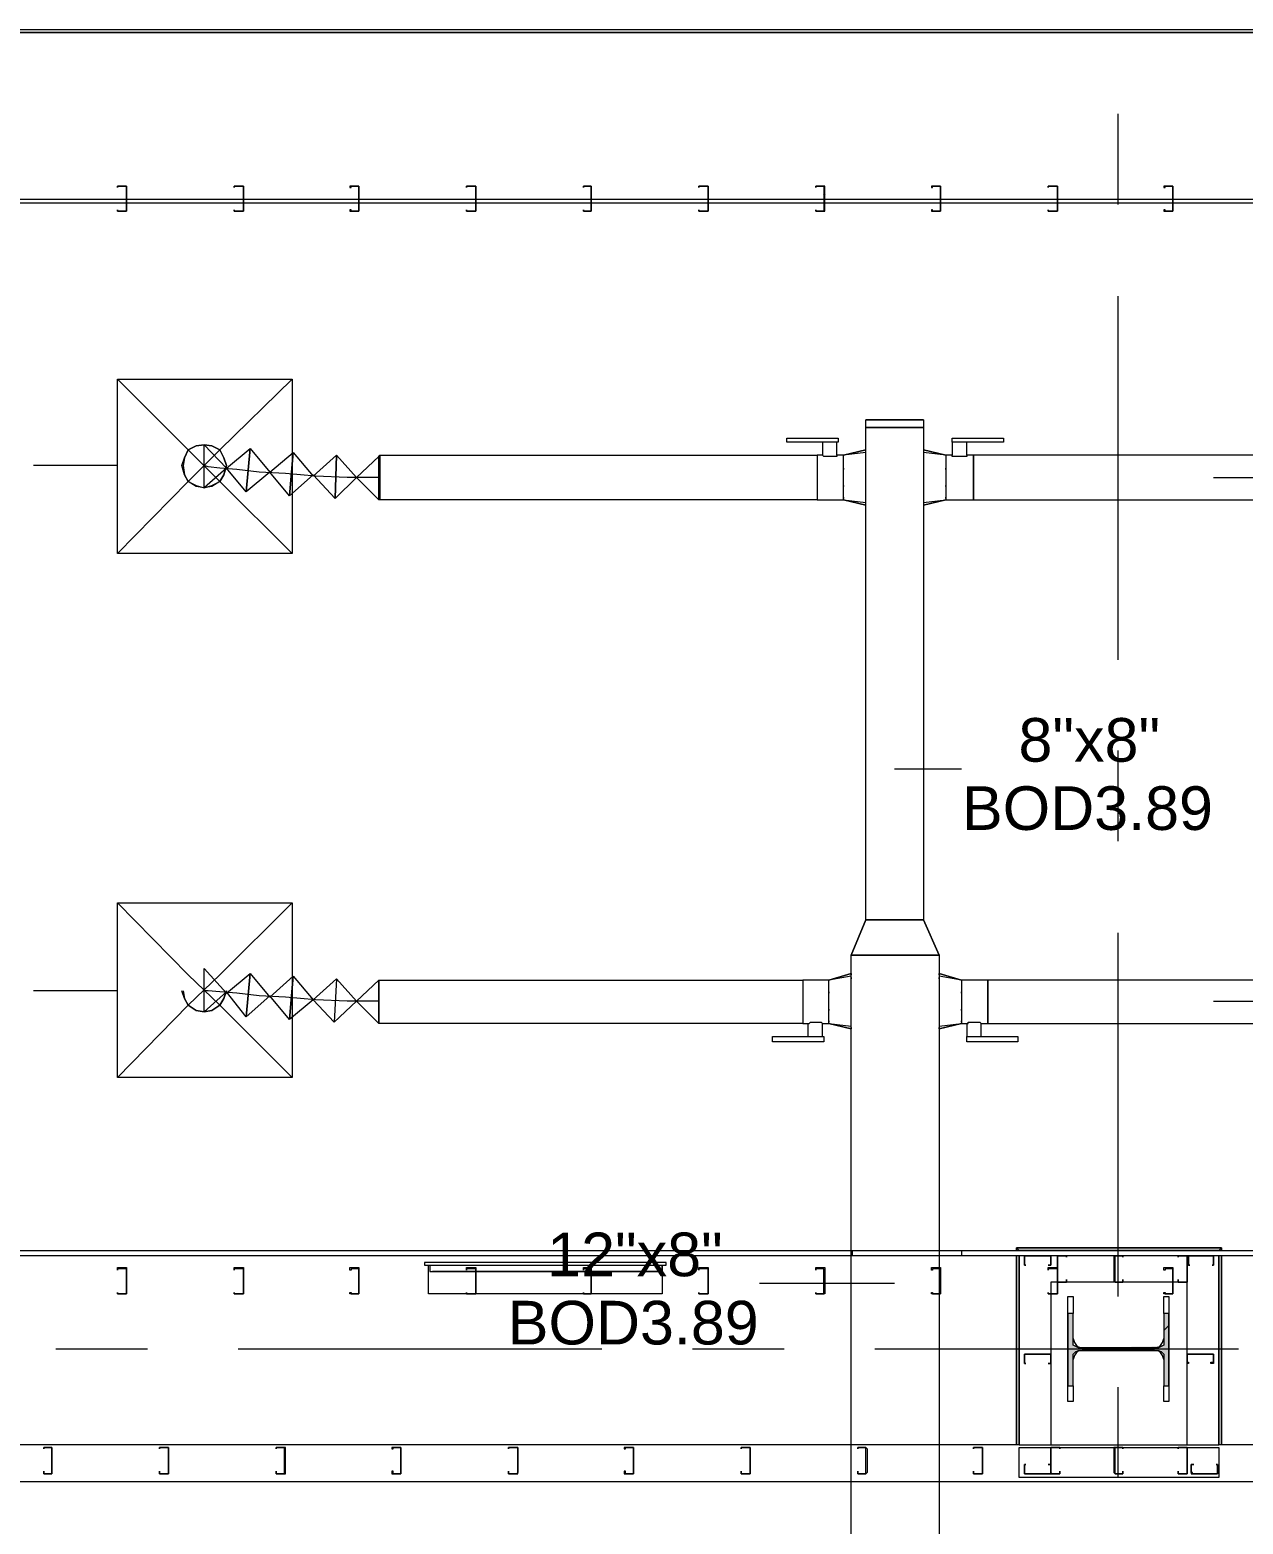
# Model space of a CAD drawing. Header units: metres. Extents: x 29 to 268, y -7 to 151.
# Drawn here: x 79.71 to 83.94, y 24.2 to 29.42 of the extents above; entities that cross this region are included whole.
import ezdxf

# ---------------------------------------------------------------- set-up
doc = ezdxf.new("R2010")
doc.units = ezdxf.units.M
doc.layers.add('HVAC - Ductos', color=5, linetype='Continuous', lineweight=50)
doc.layers.add('PDF2_Geometry', color=7, linetype='Continuous', true_color=0xaaaaaa)
doc.layers.add('PDF2_Solid Fills', color=7, linetype='Continuous', true_color=0xffffff)
doc.layers.add('PDF2_Text', color=7, linetype='Continuous')
doc.styles.add('PDF Helvetica', font='')
doc.styles.get('PDF Helvetica').set_extended_font_data('Helvetica')

msp = doc.modelspace()

# ---------------------------------------------------------------- hatches: boundary and pattern name
at = {"layer": 'PDF2_Solid Fills', "lineweight": 0, "transparency": 33554559}
h = msp.add_hatch(color=256, dxfattribs=at)
h.paths.add_polyline_path([(82.479, 25.0895), (82.479, 25.0941), (82.4515, 25.0941)])
h.paths.add_polyline_path([(82.4835, 25.0895), (82.479, 25.0895), (82.479, 25.0024)])
h = msp.add_hatch(color=256, dxfattribs=at)
h.paths.add_polyline_path([(82.479, 25.0895), (82.479, 25.0941), (82.4515, 25.0941)])
h.paths.add_polyline_path([(82.4835, 25.0895), (82.479, 25.0895), (82.479, 25.0024)])
msp.add_hatch(color=256, dxfattribs=at).paths.add_polyline_path([(83.6661, 24.9336), (83.6661, 24.8236), (83.6569, 24.8236), (83.6477, 24.8191), (83.3681, 24.8145), (83.3681, 24.8191), (83.359, 24.8236), (83.3498, 24.8236), (83.3498, 24.9336), (83.3315, 24.9336), (83.3315, 24.6816), (83.3498, 24.6816), (83.3498, 24.7962), (83.359, 24.8053), (83.6569, 24.8053), (83.6661, 24.7962), (83.6661, 24.6816), (83.6844, 24.6816), (83.6844, 24.9336)])

# ---------------------------------------------------------------- linework, layer by layer
at = {"layer": 'HVAC - Ductos', "lineweight": 0}
for points in [[(80.0131, 28.197), (80.6227, 28.197), (80.6227, 27.5874), (80.0131, 27.5874)], [(82.6257, 26.3087), (82.6257, 28.0274), (82.8273, 28.0274), (82.8273, 26.3087)], [(80.3935, 27.8946), (80.3844, 27.8624), (80.3707, 27.8396), (80.3431, 27.8212), (80.3156, 27.8166), (80.2881, 27.8212), (80.2607, 27.8396), (80.2469, 27.8624), (80.2377, 27.8946), (80.2469, 27.922), (80.2607, 27.9495), (80.2881, 27.9633), (80.3156, 27.9678), (80.3431, 27.9633), (80.3707, 27.9495), (80.3844, 27.922), (80.3935, 27.8946), (80.3844, 27.922), (80.3707, 27.9495), (80.3431, 27.9633), (80.3156, 27.9678), (80.2881, 27.9633), (80.2607, 27.9495), (80.2469, 27.922), (80.2423, 27.8946), (80.2469, 27.8624), (80.2607, 27.8396), (80.2881, 27.8258), (80.3156, 27.8166), (80.3431, 27.8258), (80.3707, 27.8396), (80.3844, 27.8624)], [(80.4761, 27.9541), (80.4623, 27.8028), (80.3935, 27.8854), (80.3156, 27.8166), (80.3156, 27.9678), (80.3935, 27.8854)], [(82.3507, 27.977), (82.3507, 27.9908), (82.5294, 27.9908), (82.5294, 27.977)], [(83.1069, 27.9908), (83.1069, 27.977), (82.9281, 27.977), (82.9281, 27.9908)], [(80.6273, 27.9404), (80.6135, 27.7891), (80.5448, 27.8716), (80.4623, 27.8028), (80.4761, 27.9541), (80.5448, 27.8716)], [(80.9253, 27.9266), (80.9253, 27.7754), (80.8473, 27.8533), (80.7739, 27.7799), (80.7785, 27.9312), (80.8473, 27.8533)], [(80.9298, 27.9312), (82.4561, 27.9312), (82.4561, 27.9266), (82.4561, 27.9174), (82.4561, 27.9083), (82.4561, 27.89), (82.4561, 27.8716), (82.4561, 27.8533), (82.4561, 27.835), (82.4561, 27.8166), (82.4561, 27.7983), (82.4561, 27.7845), (82.4561, 27.7799), (82.4561, 27.7754), (80.9298, 27.7754), (80.9253, 27.7754), (80.9253, 27.9266), (80.9253, 27.922), (80.9253, 27.9083), (80.9253, 27.8808), (80.9253, 27.8533), (80.9253, 27.8258), (80.9253, 27.7983), (80.9253, 27.7845), (80.9253, 27.7754), (80.9253, 27.7845), (80.9253, 27.7983), (80.9253, 27.8258), (80.9253, 27.8533), (80.9253, 27.8808), (80.9253, 27.9083), (80.9253, 27.922), (80.9253, 27.9266)], [(80.9298, 27.7754), (80.9298, 27.7799), (80.9298, 27.7845), (80.9298, 27.7983), (80.9298, 27.8166), (80.9298, 27.835), (80.9298, 27.8533), (80.9298, 27.8716), (80.9298, 27.89), (80.9298, 27.9083), (80.9298, 27.9174), (80.9298, 27.9266), (80.9298, 27.9312), (80.9298, 27.9266), (80.9298, 27.9174), (80.9298, 27.9083), (80.9298, 27.89), (80.9298, 27.8716), (80.9298, 27.8533), (80.9298, 27.835), (80.9298, 27.8166), (80.9298, 27.7983), (80.9298, 27.7845), (80.9298, 27.7799)], [(80.9298, 27.7754), (80.9298, 27.7845), (80.9298, 27.7983), (80.9298, 27.8258), (80.9298, 27.8533), (80.9298, 27.8808), (80.9298, 27.9083), (80.9298, 27.922), (80.9298, 27.9312), (80.9298, 27.922), (80.9298, 27.9083), (80.9298, 27.8808), (80.9298, 27.8533), (80.9298, 27.8258), (80.9298, 27.7983), (80.9298, 27.7845)], [(82.9053, 27.9312), (82.8273, 27.9495)], [(83.0015, 27.7754), (83.0015, 27.7799), (83.0015, 27.7845), (83.0015, 27.7983), (83.0015, 27.8166), (83.0015, 27.835), (83.0015, 27.8533), (83.0015, 27.8716), (83.0015, 27.89), (83.0015, 27.9083), (83.0015, 27.9174), (83.0015, 27.9266), (83.0015, 27.9312), (83.0015, 27.9266), (83.0015, 27.9174), (83.0015, 27.9083), (83.0015, 27.89), (83.0015, 27.8716), (83.0015, 27.8533), (83.0015, 27.835), (83.0015, 27.8166), (83.0015, 27.7983), (83.0015, 27.7845), (83.0015, 27.7799)], [(82.5477, 27.8854), (82.5477, 27.8808)], [(82.9053, 27.8808), (82.9053, 27.8854)], [(82.5477, 27.8258), (82.5477, 27.8212)], [(82.9053, 27.8212), (82.9053, 27.8258)], [(82.5477, 27.7754), (82.6257, 27.757)], [(80.0131, 26.3682), (80.6227, 26.3682), (80.6227, 25.7586), (80.0131, 25.7586)], [(82.5753, 26.185), (82.8823, 26.185), (82.8273, 26.3087), (82.8823, 26.185)], [(82.8823, 26.185), (82.8823, 23.8658), (82.5753, 23.8658), (82.5753, 26.185)], [(80.7785, 26.1024), (80.7694, 25.9512), (80.6961, 26.0291), (80.6135, 25.9604), (80.6273, 26.1116), (80.6961, 26.0291)], [(80.9253, 26.0978), (80.9253, 26.0887), (80.9253, 26.0795), (80.9253, 26.0612), (80.9253, 26.0428), (80.9253, 26.0245), (80.9253, 26.0062), (80.9253, 25.9878), (80.9253, 25.9695), (80.9253, 25.9558), (80.9253, 25.9512), (80.9253, 25.9466), (80.9253, 25.9512), (80.9253, 25.9558), (80.9253, 25.9695), (80.9253, 25.9878), (80.9253, 26.0062), (80.9253, 26.0245), (80.9253, 26.0428), (80.9253, 26.0612), (80.9253, 26.0795), (80.9253, 26.0887)], [(80.9253, 25.9466), (80.9253, 25.9558), (80.9253, 25.9695), (80.9253, 25.997), (80.9253, 26.0245), (80.9253, 26.052), (80.9253, 26.0795), (80.9253, 26.0932), (80.9253, 26.0978), (80.9253, 26.0932), (80.9253, 26.0795), (80.9253, 26.052), (80.9253, 26.0245), (80.9253, 25.997), (80.9253, 25.9695), (80.9253, 25.9558)], [(80.9253, 26.0978), (80.9253, 26.0932), (80.9253, 26.0795), (80.9253, 26.052), (80.9253, 26.0245), (80.9253, 25.997), (80.9253, 25.9695), (80.9253, 25.9558), (80.9253, 25.9466), (80.9253, 25.9558), (80.9253, 25.9695), (80.9253, 25.997), (80.9253, 26.0245), (80.9253, 26.052), (80.9253, 26.0795), (80.9253, 26.0932)], [(82.4973, 26.0566), (82.4973, 26.052)], [(82.9603, 26.052), (82.9603, 26.0566)], [(82.4973, 25.997), (82.4973, 25.9924)], [(82.9603, 25.9924), (82.9603, 25.997)], [(82.3003, 25.8824), (82.3003, 25.9008), (82.479, 25.9008), (82.479, 25.8824)], [(83.1573, 25.9008), (83.1573, 25.8824), (82.9786, 25.8824), (82.9786, 25.9008)], [(81.929, 25.1032), (81.929, 25.1124), (81.0857, 25.1124), (81.0857, 25.1032)], [(81.9107, 25.0804), (81.1131, 25.0804)]]:
    msp.add_lwpolyline(points, close=True, dxfattribs=at)
for points in [[(80.2607, 27.9495), (80.0131, 28.197)], [(80.3707, 27.9495), (80.6227, 28.197)], [(82.8273, 28.0549), (82.8273, 28.0274), (82.6257, 28.0274), (82.6257, 28.0549)], [(82.6257, 28.0549), (82.8273, 28.0549), (82.6257, 28.0549)], [(82.4744, 27.977), (82.4744, 27.9312), (82.4561, 27.9312), (82.4561, 27.9266), (82.4561, 27.9174), (82.4561, 27.9083), (82.4561, 27.89), (82.4561, 27.8716), (82.4561, 27.8533), (82.4561, 27.835), (82.4561, 27.8166), (82.4561, 27.7983), (82.4561, 27.7845), (82.4561, 27.7799), (82.4561, 27.7754), (82.5477, 27.7754), (82.5477, 27.7799), (82.5477, 27.7845), (82.5477, 27.7799)], [(82.5477, 27.7845), (82.5477, 27.7983), (82.5477, 27.8166), (82.5477, 27.835), (82.5477, 27.8533), (82.5477, 27.8716), (82.5477, 27.89), (82.5477, 27.9083), (82.5477, 27.9174), (82.5477, 27.922), (82.5477, 27.9266), (82.5477, 27.9312), (82.5248, 27.9312), (82.5248, 27.977), (82.5202, 27.977), (82.5156, 27.977), (82.5065, 27.977), (82.5019, 27.977), (82.4973, 27.977), (82.4881, 27.977), (82.4835, 27.977), (82.479, 27.977)], [(84.129, 27.9312), (83.0015, 27.9312), (82.9786, 27.9312), (82.9786, 27.977), (82.974, 27.977), (82.9648, 27.977), (82.9603, 27.977), (82.9557, 27.977), (82.9465, 27.977), (82.9419, 27.977), (82.9373, 27.977), (82.9327, 27.977), (82.9281, 27.977), (82.9281, 27.9312), (82.9053, 27.9312), (82.9053, 27.9266), (82.9053, 27.922), (82.9053, 27.9174), (82.9053, 27.9083), (82.9053, 27.89), (82.9053, 27.8716), (82.9053, 27.8533), (82.9053, 27.835), (82.9053, 27.8166), (82.9053, 27.7983), (82.9053, 27.7845), (82.9053, 27.7799), (82.9053, 27.7845)], [(80.2607, 27.8396), (80.3707, 27.9495)], [(80.3707, 27.8396), (80.2607, 27.9495)], [(80.6961, 27.8624), (80.6135, 27.7891), (80.6273, 27.9404), (80.6961, 27.8578), (80.7785, 27.9312), (80.7739, 27.7799), (80.6961, 27.8624), (80.6961, 27.8578)], [(82.5248, 27.9312), (82.5248, 27.9266), (82.5202, 27.9266), (82.5156, 27.9266), (82.5065, 27.9266), (82.4973, 27.9266), (82.4881, 27.9266), (82.4835, 27.9266), (82.479, 27.9266), (82.4744, 27.9312)], [(82.6257, 27.9495), (82.5477, 27.9312), (82.6257, 27.9495)], [(82.6257, 27.9404), (82.5477, 27.9312)], [(82.9053, 27.9312), (82.8273, 27.9404)], [(82.9786, 27.9312), (82.9786, 27.9266), (82.974, 27.9266), (82.9648, 27.9266), (82.9603, 27.9266), (82.9511, 27.9266), (82.9419, 27.9266), (82.9327, 27.9266), (82.9281, 27.9266), (82.9281, 27.9312)], [(80.0131, 27.8946), (79.7198, 27.8946)], [(80.9253, 27.8533), (80.8152, 27.8533), (80.7052, 27.8578), (80.5998, 27.867), (80.5081, 27.8716), (80.4302, 27.8808), (80.3707, 27.8854), (80.3294, 27.89), (80.3156, 27.8946)], [(80.0131, 27.5874), (80.2607, 27.8396)], [(80.6227, 27.5874), (80.3707, 27.8396)], [(83.8403, 27.8533), (84.0786, 27.8533), (84.3169, 27.8533)], [(82.5477, 27.7754), (82.6257, 27.7662)], [(82.8273, 27.757), (82.9053, 27.7754), (82.8273, 27.757)], [(82.8273, 27.7662), (82.9053, 27.7754)], [(82.9053, 27.7799), (82.9053, 27.7754), (83.0015, 27.7754), (84.129, 27.7754)], [(82.7265, 26.8358), (82.9603, 26.8358)], [(80.2607, 26.1162), (80.0131, 26.3682)], [(80.3707, 26.1162), (80.6227, 26.3682)], [(82.6257, 26.3087), (82.5753, 26.185), (82.6257, 26.3087)], [(82.6257, 26.3087), (82.8273, 26.3087)], [(80.2607, 26.0108), (80.3707, 26.1162)], [(80.3707, 26.0108), (80.2607, 26.1162)], [(80.3935, 26.0566), (80.3156, 25.9878), (80.3156, 26.1391), (80.3935, 26.052), (80.4761, 26.1208), (80.4623, 25.9695), (80.3935, 26.0566), (80.3935, 26.052)], [(80.5448, 26.0428), (80.4623, 25.9695), (80.4761, 26.1208), (80.5448, 26.0382), (80.6273, 26.1116), (80.6135, 25.9604), (80.5448, 26.0428), (80.5448, 26.0382)], [(82.4973, 25.9558), (82.4973, 25.9695), (82.4973, 25.9878), (82.4973, 26.0062), (82.4973, 26.0245), (82.4973, 26.0428), (82.4973, 26.0612), (82.4973, 26.0795), (82.4973, 26.0887), (82.4973, 26.0932), (82.4973, 26.0978), (82.4057, 26.0978), (82.4057, 26.0887), (82.4057, 26.0795), (82.4057, 26.0612), (82.4057, 26.0428), (82.4057, 26.0245), (82.4057, 26.0062), (82.4057, 25.9878), (82.4057, 25.9695), (82.4057, 25.9558), (82.4057, 25.9512), (82.4057, 25.9466), (80.9253, 25.9466), (80.9253, 26.0978), (80.9253, 25.9466), (80.8473, 26.0245), (80.7785, 26.1024), (80.7694, 25.9512), (80.8473, 26.0245), (80.9253, 26.0978), (82.4057, 26.0978), (82.4057, 26.0887), (82.4057, 26.0795), (82.4057, 26.0612), (82.4057, 26.0428), (82.4057, 26.0245), (82.4057, 26.0062), (82.4057, 25.9878), (82.4057, 25.9695), (82.4057, 25.9558), (82.4057, 25.9512), (82.4057, 25.9466), (82.424, 25.9466), (82.424, 25.9008), (82.4286, 25.9008), (82.4331, 25.9008), (82.4377, 25.9008), (82.4423, 25.9008), (82.4515, 25.9008), (82.4561, 25.9008), (82.4653, 25.9008), (82.4699, 25.9008), (82.4744, 25.9008), (82.4744, 25.9466), (82.4973, 25.9466), (82.4973, 25.9512), (82.4973, 25.9558), (82.4973, 25.9512)], [(80.9253, 26.0978), (80.9253, 26.0978)], [(82.5753, 26.1208), (82.4973, 26.0978), (82.5753, 26.1208)], [(82.5753, 26.1116), (82.4973, 26.0978)], [(82.5753, 26.0978), (82.5753, 26.107), (82.5753, 26.1116), (82.5753, 26.1162), (82.5753, 26.1208), (82.5753, 26.1162)], [(82.5753, 26.107), (82.5753, 26.1024)], [(82.5753, 26.0108), (82.5753, 26.0337), (82.5753, 26.0382), (82.5753, 26.0428), (82.5753, 26.0566), (82.5753, 26.0658), (82.5753, 26.0704), (82.5753, 26.0795), (82.5753, 26.0932)], [(82.8823, 26.1162), (82.8823, 26.1208), (82.9603, 26.0978), (82.8823, 26.1208), (82.8823, 26.1162), (82.8823, 26.1116), (82.8823, 26.107), (82.8823, 26.0978)], [(82.9603, 26.0978), (82.8823, 26.1116)], [(82.8823, 26.1024), (82.8823, 26.107)], [(82.8823, 26.0932), (82.8823, 26.0795), (82.8823, 26.0704), (82.8823, 26.0658), (82.8823, 26.0566), (82.8823, 26.0428), (82.8823, 26.0382), (82.8823, 26.0337), (82.8823, 26.0108)], [(84.129, 26.0978), (83.0519, 26.0978), (83.0519, 26.0887), (83.0519, 26.0795), (83.0519, 26.0612), (83.0519, 26.0428), (83.0519, 26.0245), (83.0519, 26.0062), (83.0519, 25.9878), (83.0519, 25.9695), (83.0519, 25.9558), (83.0519, 25.9512), (83.0519, 25.9466), (83.0519, 25.9512), (83.0519, 25.9558), (83.0519, 25.9695), (83.0519, 25.9878), (83.0519, 26.0062), (83.0519, 26.0245), (83.0519, 26.0428), (83.0519, 26.0612), (83.0519, 26.0795), (83.0519, 26.0887), (83.0519, 26.0978), (82.9603, 26.0978), (82.9603, 26.0932), (82.9603, 26.0887), (82.9603, 26.0795), (82.9603, 26.0612), (82.9603, 26.0428), (82.9603, 26.0245), (82.9603, 26.0062), (82.9603, 25.9878), (82.9603, 25.9695), (82.9603, 25.9558)], [(80.0131, 26.0612), (79.7198, 26.0612)], [(80.2423, 26.0612), (80.2469, 26.0337), (80.2607, 26.0108), (80.2881, 25.9924), (80.3156, 25.9878), (80.3431, 25.9924), (80.3707, 26.0108), (80.3844, 26.0337), (80.3935, 26.0612), (80.3844, 26.0337), (80.3707, 26.0108), (80.3431, 25.9924), (80.3156, 25.9878), (80.2881, 25.9924), (80.2607, 26.0108), (80.2469, 26.0337), (80.2377, 26.0612)], [(80.9253, 26.0245), (80.8152, 26.0245), (80.7052, 26.0291), (80.5998, 26.0382), (80.5081, 26.0428), (80.4302, 26.052), (80.3707, 26.0566), (80.3294, 26.0612), (80.3156, 26.0612)], [(80.0131, 25.7586), (80.2607, 26.0108)], [(80.6227, 25.7586), (80.3707, 26.0108)], [(82.5753, 25.9328), (82.5753, 25.9282), (82.4973, 25.9466), (82.5753, 25.9282), (82.5753, 25.9328), (82.5753, 25.9374), (82.5753, 25.9512), (82.5753, 25.9695), (82.5753, 25.9741), (82.5753, 25.9786), (82.5753, 25.9878), (82.5753, 26.0016), (82.5753, 26.0062)], [(82.8823, 26.0062), (82.8823, 26.0016), (82.8823, 25.9878), (82.8823, 25.9786), (82.8823, 25.9741), (82.8823, 25.9695), (82.8823, 25.9512), (82.8823, 25.9374), (82.8823, 25.9328), (82.8823, 25.9282), (82.8823, 25.9328)], [(83.8403, 26.0245), (84.0786, 26.0245), (84.3169, 26.0245)], [(80.9253, 25.9466), (80.9253, 25.9466)], [(82.424, 25.9466), (82.4286, 25.9466), (82.4331, 25.9512), (82.4377, 25.9512), (82.4469, 25.9512), (82.4561, 25.9512), (82.4653, 25.9512), (82.4699, 25.9512), (82.4744, 25.9466)], [(82.4973, 25.9466), (82.5753, 25.9374)], [(82.8823, 25.9282), (82.9603, 25.9466), (82.8823, 25.9282)], [(82.8823, 25.9374), (82.9603, 25.9466)], [(82.9603, 25.9512), (82.9603, 25.9558), (82.9603, 25.9512), (82.9603, 25.9466), (82.9786, 25.9466), (82.9786, 25.9008), (82.9831, 25.9008), (82.9877, 25.9008), (82.9923, 25.9008), (82.9969, 25.9008), (83.0061, 25.9008), (83.0107, 25.9008), (83.0153, 25.9008), (83.0244, 25.9008), (83.029, 25.9008), (83.029, 25.9466), (83.0519, 25.9466), (84.129, 25.9466)], [(82.9786, 25.9466), (82.9831, 25.9466), (82.9831, 25.9512), (82.9923, 25.9512), (83.0015, 25.9512), (83.0107, 25.9512), (83.0199, 25.9512), (83.0244, 25.9512), (83.029, 25.9466)], [(81.1039, 25.1032), (81.1039, 25.0804), (81.9153, 25.0804), (81.9153, 25.0024), (81.0994, 25.0024), (81.0994, 25.1032)], [(81.9061, 25.1124), (81.1131, 25.1124)], [(81.9153, 25.1032), (81.9153, 25.0804)], [(81.9153, 25.0804), (81.9153, 25.1032)], [(81.9107, 25.0804), (81.9107, 25.0804)], [(82.7265, 25.0391), (82.2544, 25.0391)]]:
    msp.add_lwpolyline(points, dxfattribs=at)
at = {"layer": 'HVAC - Ductos', "color": 7, "lineweight": 0}
msp.add_arc((80.3155, 26.0612), 0.0778, 180.0334, 180.0355, dxfattribs=at)
at = {"layer": 'PDF2_Geometry', "lineweight": 0}
for points in [[(86.6682, 29.4162), (78.2256, 29.4162)], [(78.2897, 29.407), (78.2897, 28.8662), (78.2897, 29.407), (78.2256, 29.407), (86.6682, 29.407), (79.3256, 29.407), (79.3256, 28.8662), (79.3256, 29.407)], [(83.5057, 29.1229), (83.5057, 28.8066)], [(84.514, 28.825), (84.9173, 28.825), (85.3253, 28.825), (85.7286, 28.825), (86.1228, 28.825), (86.1228, 28.8112), (86.1228, 25.1536), (86.1228, 25.1354), (78.7756, 25.1354), (78.7756, 25.1536), (78.7756, 28.8112), (78.7756, 28.825), (79.2339, 28.825), (79.6373, 28.825)], [(79.6373, 28.8112), (79.2339, 28.8112), (78.7939, 28.8112), (78.7939, 28.7837), (78.7939, 25.1536), (86.109, 25.1536), (86.109, 28.7837), (86.109, 28.8112), (85.7286, 28.8112), (85.3253, 28.8112), (84.9173, 28.8112), (84.5094, 28.8112), (84.1061, 28.8112), (83.6982, 28.8112), (83.2949, 28.8112), (82.8869, 28.8112), (82.4835, 28.8112)], [(79.6419, 28.825), (80.0452, 28.825), (80.4531, 28.825), (80.8565, 28.825), (81.2644, 28.825), (81.6677, 28.825), (82.0757, 28.825), (82.479, 28.825)], [(82.479, 28.8112), (82.0757, 28.8112), (81.6677, 28.8112), (81.2644, 28.8112), (80.8565, 28.8112), (80.4531, 28.8112), (80.0452, 28.8112), (79.6419, 28.8112)], [(82.4835, 28.825), (82.8869, 28.825), (83.2949, 28.825), (83.6982, 28.825), (84.1061, 28.825), (84.5094, 28.825)], [(83.5057, 28.4858), (83.5057, 27.2162)], [(83.5057, 26.9), (83.5057, 26.5837)], [(83.5057, 26.2628), (83.5057, 24.9932)], [(83.8586, 25.1536), (83.1619, 25.1536), (83.8586, 25.1536)], [(83.1619, 25.1536), (83.8586, 25.1536)], [(83.1619, 25.1354), (83.1619, 24.4753), (83.1619, 25.1354), (83.1619, 24.4753), (78.2256, 24.4753), (78.2256, 24.347), (78.2256, 24.3516), (78.2073, 24.3516), (77.9781, 24.3516), (74.0043, 24.3516), (74.0043, 24.3653), (74.0043, 24.3836), (74.0043, 24.3974), (74.0043, 24.457), (71.9785, 24.457), (71.9601, 24.457), (71.9601, 24.3653)], [(78.8856, 24.347), (78.2256, 24.347), (86.6682, 24.347), (86.6682, 24.3745), (86.6682, 24.4662), (86.6682, 24.4753), (83.8586, 24.4753), (83.8586, 25.1354), (83.8586, 24.4753), (83.8586, 25.1354)], [(83.1619, 25.1354), (83.1619, 24.4753), (83.1619, 25.1354)], [(83.1848, 25.1032), (83.1848, 25.1032)], [(83.2627, 25.1032), (83.2627, 25.1032)], [(83.7165, 25.1308), (83.7165, 25.1308)], [(83.7486, 25.1354), (83.7486, 25.1354)], [(83.7486, 25.1354), (83.7486, 25.1354)], [(83.7531, 25.1354), (83.7531, 25.1354)], [(83.7577, 25.1032), (83.7577, 25.1032)], [(83.8357, 25.1032), (83.8357, 25.1032)], [(83.8403, 25.1354), (83.8403, 25.1354)], [(83.8403, 25.1354), (83.8403, 25.1354)], [(83.8586, 24.4753), (83.8586, 25.1354), (83.8586, 24.4753)], [(80.0131, 25.0849), (80.0131, 25.0849)], [(80.0131, 25.0849), (80.0131, 25.0849)], [(80.0452, 25.0895), (80.0452, 25.0895)], [(80.0452, 25.0895), (80.0452, 25.0895)], [(80.4211, 25.0849), (80.4211, 25.0849)], [(80.4211, 25.0849), (80.4211, 25.0849)], [(80.8565, 25.0895), (80.8565, 25.0895)], [(80.8565, 25.0895), (80.8565, 25.0895)], [(81.2323, 25.0849), (81.2323, 25.0849)], [(81.2323, 25.0849), (81.2323, 25.0849)], [(81.6403, 25.0849), (81.6403, 25.0849)], [(81.6403, 25.0849), (81.6403, 25.0849)], [(81.6677, 25.0895), (81.6677, 25.0895)], [(81.6677, 25.0895), (81.6677, 25.0895)], [(82.0435, 25.0849), (82.0435, 25.0849)], [(82.0435, 25.0849), (82.0435, 25.0849)], [(82.0757, 25.0895), (82.0757, 25.0895)], [(82.0757, 25.0895), (82.0757, 25.0895)], [(82.4515, 25.0849), (82.4515, 25.0849)], [(82.4515, 25.0849), (82.4515, 25.0849)], [(82.479, 25.0895), (82.479, 25.0895)], [(82.479, 25.0895), (82.479, 25.0895)], [(82.8869, 25.0895), (82.8869, 25.0895)], [(82.8869, 25.0895), (82.8869, 25.0895)], [(83.2627, 25.0849), (83.2627, 25.0849)], [(83.6982, 25.0895), (83.6982, 25.0895)], [(83.7165, 25.0528), (83.7165, 25.0528)], [(80.0131, 25.007), (80.0131, 25.007)], [(80.0131, 25.007), (80.0131, 25.007)], [(80.0452, 25.0024), (80.0452, 25.0024)], [(80.0452, 25.0024), (80.0452, 25.0024)], [(80.0452, 25.0024), (80.0452, 25.0024)], [(80.0452, 25.0024), (80.0452, 25.0024)], [(80.4211, 25.007), (80.4211, 25.007)], [(80.4211, 25.007), (80.4211, 25.007)], [(80.8565, 25.0024), (80.8565, 25.0024)], [(80.8565, 25.0024), (80.8565, 25.0024)], [(80.8565, 25.0024), (80.8565, 25.0024)], [(80.8565, 25.0024), (80.8565, 25.0024)], [(81.2323, 25.007), (81.2323, 25.007)], [(81.2323, 25.007), (81.2323, 25.007)], [(81.6403, 25.007), (81.6403, 25.007)], [(81.6403, 25.007), (81.6403, 25.007)], [(81.6677, 25.0024), (81.6677, 25.0024)], [(81.6677, 25.0024), (81.6677, 25.0024)], [(81.6677, 25.0024), (81.6677, 25.0024)], [(81.6677, 25.0024), (81.6677, 25.0024)], [(82.0435, 25.007), (82.0435, 25.007)], [(82.0435, 25.007), (82.0435, 25.007)], [(82.0757, 25.0024), (82.0757, 25.0024)], [(82.0757, 25.0024), (82.0757, 25.0024)], [(82.0757, 25.0024), (82.0757, 25.0024)], [(82.0757, 25.0024), (82.0757, 25.0024)], [(82.4515, 25.007), (82.4515, 25.007)], [(82.4515, 25.007), (82.4515, 25.007)], [(82.479, 25.0024), (82.479, 25.0024)], [(82.479, 25.0024), (82.479, 25.0024)], [(82.8869, 25.0024), (82.8869, 25.0024)], [(82.8869, 25.0024), (82.8869, 25.0024)], [(82.8869, 25.0024), (82.8869, 25.0024)], [(82.8869, 25.0024), (82.8869, 25.0024)], [(83.2627, 25.007), (83.2627, 25.007)], [(83.3498, 24.6816), (83.3498, 24.6266), (83.3315, 24.6266), (83.3315, 24.9932), (83.3498, 24.9932), (83.3498, 24.9336)], [(83.6661, 24.9336), (83.6661, 24.9932), (83.6844, 24.9932), (83.6844, 24.6266), (83.6661, 24.6266), (83.6661, 24.6816)], [(83.6982, 25.0024), (83.6982, 25.0024)], [(83.6982, 25.0024), (83.6982, 25.0024)], [(83.6661, 24.8741), (83.6844, 24.8924)], [(83.3498, 24.8466), (83.3544, 24.8328), (83.3636, 24.8191), (83.3819, 24.8145), (83.634, 24.8145), (83.6523, 24.8191), (83.6615, 24.8328), (83.6661, 24.8466)], [(80.1185, 24.8099), (79.7977, 24.8099)], [(81.7044, 24.8099), (80.4348, 24.8099)], [(82.3415, 24.8099), (82.0207, 24.8099)], [(83.9273, 24.8099), (82.6577, 24.8099)], [(83.1803, 24.7916), (83.1803, 24.7916)], [(83.1803, 24.7916), (83.1803, 24.7916)], [(83.2719, 24.7916), (83.2719, 24.7916)], [(83.2719, 24.7916), (83.2719, 24.7916)], [(83.6661, 24.7732), (83.6615, 24.787), (83.6523, 24.8008), (83.634, 24.8053), (83.3819, 24.8053), (83.3636, 24.8008), (83.3544, 24.787), (83.3498, 24.7732)], [(83.4736, 24.8053), (83.4827, 24.8145)], [(83.5927, 24.8053), (83.6065, 24.8145)], [(83.7486, 24.7916), (83.7486, 24.7916)], [(83.7486, 24.7916), (83.7486, 24.7916)], [(83.8403, 24.7916), (83.8403, 24.7916)], [(83.8403, 24.7916), (83.8403, 24.7916)], [(83.1848, 24.7595), (83.1848, 24.7595)], [(83.2627, 24.7595), (83.2627, 24.7595)], [(83.5057, 24.677), (83.5057, 24.3608)], [(83.1619, 24.4753), (83.2719, 24.4753)], [(83.7486, 24.4753), (83.8586, 24.4753)], [(82.5981, 24.4616), (82.5981, 24.4616)], [(83.7165, 24.4616), (83.7165, 24.4616)], [(83.7486, 24.4662), (83.7486, 24.4662)], [(83.7486, 24.4662), (83.7486, 24.4662)], [(82.5981, 24.3836), (82.5981, 24.3836)], [(83.7165, 24.3836), (83.7165, 24.3836)], [(83.7486, 24.3745), (83.7486, 24.3745)], [(83.7486, 24.3745), (83.7486, 24.3745)]]:
    msp.add_lwpolyline(points, dxfattribs=at)
for points in [[(80.0131, 28.7837), (80.0452, 28.7837), (80.0452, 28.8708), (80.0131, 28.8708), (80.0131, 28.8662), (80.0131, 28.8708), (80.0452, 28.8708), (80.0452, 28.7837), (80.0131, 28.7837), (80.0131, 28.7883)], [(80.0131, 28.7837), (80.0452, 28.7837), (80.0452, 28.8708), (80.0131, 28.8708), (80.0131, 28.8662), (80.0131, 28.8708), (80.0452, 28.8708), (80.0452, 28.7837), (80.0131, 28.7837), (80.0131, 28.7883)], [(80.4211, 28.7837), (80.4485, 28.7837), (80.4531, 28.7837), (80.4531, 28.8708), (80.4485, 28.8708), (80.4211, 28.8708), (80.4211, 28.8662), (80.4211, 28.8708), (80.4485, 28.8708), (80.4531, 28.8708), (80.4531, 28.7837), (80.4485, 28.7837), (80.4211, 28.7837), (80.4211, 28.7883)], [(80.4211, 28.7837), (80.4485, 28.7837), (80.4531, 28.7837), (80.4531, 28.8708), (80.4485, 28.8708), (80.4211, 28.8708), (80.4211, 28.8662), (80.4211, 28.8708), (80.4485, 28.8708), (80.4531, 28.8708), (80.4531, 28.7837), (80.4485, 28.7837), (80.4211, 28.7837), (80.4211, 28.7883)], [(80.8244, 28.7837), (80.8565, 28.7837), (80.8565, 28.8708), (80.8244, 28.8708), (80.8244, 28.8662), (80.8289, 28.8662), (80.8289, 28.8708), (80.8565, 28.8708), (80.8565, 28.7837), (80.8289, 28.7837), (80.8289, 28.7883), (80.8244, 28.7883)], [(80.8244, 28.7837), (80.8565, 28.7837), (80.8565, 28.8708), (80.8244, 28.8708), (80.8244, 28.8662), (80.8289, 28.8662), (80.8289, 28.8708), (80.8565, 28.8708), (80.8565, 28.7837), (80.8289, 28.7837), (80.8289, 28.7883), (80.8244, 28.7883)], [(81.2323, 28.7837), (81.2598, 28.7837), (81.2644, 28.7837), (81.2644, 28.8708), (81.2598, 28.8708), (81.2323, 28.8708), (81.2323, 28.8662), (81.2323, 28.8708), (81.2598, 28.8708), (81.2644, 28.8708), (81.2644, 28.7837), (81.2598, 28.7837), (81.2323, 28.7837), (81.2323, 28.7883)], [(81.2323, 28.7837), (81.2598, 28.7837), (81.2644, 28.7837), (81.2644, 28.8708), (81.2598, 28.8708), (81.2323, 28.8708), (81.2323, 28.8662), (81.2323, 28.8708), (81.2598, 28.8708), (81.2644, 28.8708), (81.2644, 28.7837), (81.2598, 28.7837), (81.2323, 28.7837), (81.2323, 28.7883)], [(81.6403, 28.7837), (81.6677, 28.7837), (81.6677, 28.8708), (81.6403, 28.8708), (81.6403, 28.8662), (81.6403, 28.8708), (81.6677, 28.8708), (81.6677, 28.7837), (81.6403, 28.7837), (81.6403, 28.7883)], [(81.6403, 28.7837), (81.6677, 28.7837), (81.6677, 28.8708), (81.6403, 28.8708), (81.6403, 28.8662), (81.6403, 28.8708), (81.6677, 28.8708), (81.6677, 28.7837), (81.6403, 28.7837), (81.6403, 28.7883)], [(82.0435, 28.7837), (82.0757, 28.7837), (82.0757, 28.8708), (82.0435, 28.8708), (82.0435, 28.8662), (82.0435, 28.8708), (82.0757, 28.8708), (82.0757, 28.7837), (82.0435, 28.7837), (82.0435, 28.7883)], [(82.0435, 28.7837), (82.0757, 28.7837), (82.0757, 28.8708), (82.0435, 28.8708), (82.0435, 28.8662), (82.0435, 28.8708), (82.0757, 28.8708), (82.0757, 28.7837), (82.0435, 28.7837), (82.0435, 28.7883)], [(82.4515, 28.7837), (82.479, 28.7837), (82.4835, 28.7837), (82.4835, 28.8708), (82.479, 28.8708), (82.4515, 28.8708), (82.4515, 28.8662), (82.4515, 28.8708), (82.479, 28.8708), (82.479, 28.7837), (82.4515, 28.7837), (82.4515, 28.7883)], [(82.4515, 28.7837), (82.479, 28.7837), (82.4835, 28.7837), (82.4835, 28.8708), (82.479, 28.8708), (82.4515, 28.8708), (82.4515, 28.8662), (82.4515, 28.8708), (82.479, 28.8708), (82.479, 28.7837), (82.4515, 28.7837), (82.4515, 28.7883)], [(82.8549, 28.7837), (82.8869, 28.7837), (82.8869, 28.8708), (82.8549, 28.8708), (82.8549, 28.8662), (82.8594, 28.8662), (82.8594, 28.8708), (82.8869, 28.8708), (82.8869, 28.7837), (82.8594, 28.7837), (82.8594, 28.7883), (82.8549, 28.7883)], [(82.8549, 28.7837), (82.8869, 28.7837), (82.8869, 28.8708), (82.8549, 28.8708), (82.8549, 28.8662), (82.8594, 28.8662), (82.8594, 28.8708), (82.8869, 28.8708), (82.8869, 28.7837), (82.8594, 28.7837), (82.8594, 28.7883), (82.8549, 28.7883)], [(83.2627, 28.7837), (83.2903, 28.7837), (83.2949, 28.7837), (83.2949, 28.8708), (83.2903, 28.8708), (83.2627, 28.8708), (83.2627, 28.8662), (83.2627, 28.8708), (83.2903, 28.8708), (83.2949, 28.8708), (83.2949, 28.7837), (83.2903, 28.7837), (83.2627, 28.7837), (83.2627, 28.7883)], [(83.2627, 28.7837), (83.2903, 28.7837), (83.2949, 28.7837), (83.2949, 28.8708), (83.2903, 28.8708), (83.2627, 28.8708), (83.2627, 28.8662), (83.2627, 28.8708), (83.2903, 28.8708), (83.2949, 28.8708), (83.2949, 28.7837), (83.2903, 28.7837), (83.2627, 28.7837), (83.2627, 28.7883)], [(83.6661, 28.7837), (83.6982, 28.7837), (83.6982, 28.8708), (83.6661, 28.8708), (83.6661, 28.8662), (83.6707, 28.8662), (83.6707, 28.8708), (83.6982, 28.8708), (83.6982, 28.7837), (83.6707, 28.7837), (83.6707, 28.7883), (83.6661, 28.7883)], [(83.6661, 28.7837), (83.6982, 28.7837), (83.6982, 28.8708), (83.6661, 28.8708), (83.6661, 28.8662), (83.6707, 28.8662), (83.6707, 28.8708), (83.6982, 28.8708), (83.6982, 28.7837), (83.6707, 28.7837), (83.6707, 28.7883), (83.6661, 28.7883)], [(82.9603, 25.1536), (82.9603, 25.1354), (82.5799, 25.1354), (82.5799, 25.1536)], [(83.8677, 25.1628), (83.8677, 25.1536), (83.8677, 25.1628), (83.1527, 25.1628), (83.1573, 25.1582), (83.1619, 25.1536), (83.2719, 25.1536), (83.7486, 25.1536), (83.8586, 25.1536), (83.8632, 25.1582)], [(83.8586, 25.1536), (83.1619, 25.1536), (83.1573, 25.1582), (83.1527, 25.1628), (83.1527, 25.1536), (83.1527, 25.1628), (83.8677, 25.1628), (83.8632, 25.1582)], [(83.1527, 25.1354), (83.1527, 24.4753)], [(83.1803, 25.1308), (83.1803, 25.1354), (83.2719, 25.1354), (83.2719, 25.1308), (83.2719, 25.1032), (83.2627, 25.1032), (83.2719, 25.1032), (83.2719, 25.1308), (83.2719, 25.1354), (83.1803, 25.1354), (83.1803, 25.1308), (83.1803, 25.1032)], [(83.1848, 25.1032), (83.1803, 25.1032)], [(83.3269, 25.1354), (83.2949, 25.1354), (83.2949, 25.0482), (83.2949, 25.0436), (83.3269, 25.0436), (83.3269, 25.0528), (83.3269, 25.0436), (83.2949, 25.0436), (83.2949, 25.0482), (83.2949, 25.1354), (83.3269, 25.1354), (83.3269, 25.1308)], [(83.524, 25.1354), (83.4965, 25.1354), (83.4919, 25.1354), (83.4919, 25.0482), (83.4965, 25.0436), (83.524, 25.0436), (83.524, 25.0528), (83.524, 25.0436), (83.4965, 25.0436), (83.4965, 25.0482), (83.4965, 25.1354), (83.524, 25.1354), (83.524, 25.1308)], [(83.7165, 25.1308), (83.7165, 25.1354)], [(83.7486, 25.1354), (83.7486, 25.0482), (83.7486, 25.0436), (83.7165, 25.0436), (83.7165, 25.0528), (83.7165, 25.0436), (83.7486, 25.0436), (83.7486, 25.0482), (83.7486, 25.1354), (83.7165, 25.1354)], [(83.7486, 25.1354), (83.7531, 25.1354), (83.8403, 25.1354), (83.8403, 25.1032), (83.8357, 25.1032), (83.8403, 25.1032), (83.8403, 25.1354), (83.7531, 25.1354), (83.7531, 25.1032), (83.7577, 25.1032), (83.7486, 25.1032)], [(83.8677, 24.4753), (83.8677, 25.1354)], [(80.0452, 25.0941), (80.0452, 25.0895), (80.0452, 25.0024), (80.0131, 25.0024), (80.0131, 25.007), (80.0131, 25.0024), (80.0452, 25.0024), (80.0452, 25.0895), (80.0131, 25.0895), (80.0131, 25.0849), (80.0131, 25.0941)], [(80.0452, 25.0941), (80.0452, 25.0895), (80.0452, 25.0024), (80.0131, 25.0024), (80.0131, 25.007), (80.0131, 25.0024), (80.0452, 25.0024), (80.0452, 25.0895), (80.0131, 25.0895), (80.0131, 25.0849), (80.0131, 25.0941)], [(80.4485, 25.0941), (80.4531, 25.0941), (80.4531, 25.0895), (80.4531, 25.0024), (80.4485, 25.0024), (80.4211, 25.0024), (80.4211, 25.007), (80.4211, 25.0024), (80.4485, 25.0024), (80.4531, 25.0024), (80.4531, 25.0895), (80.4485, 25.0895), (80.4211, 25.0895), (80.4211, 25.0849), (80.4211, 25.0941)], [(80.4485, 25.0941), (80.4531, 25.0941), (80.4531, 25.0895), (80.4531, 25.0024), (80.4485, 25.0024), (80.4211, 25.0024), (80.4211, 25.007), (80.4211, 25.0024), (80.4485, 25.0024), (80.4531, 25.0024), (80.4531, 25.0895), (80.4485, 25.0895), (80.4211, 25.0895), (80.4211, 25.0849), (80.4211, 25.0941)], [(80.8565, 25.0941), (80.8565, 25.0895), (80.8565, 25.0024), (80.8244, 25.0024), (80.8244, 25.007), (80.8289, 25.007), (80.8289, 25.0024), (80.8565, 25.0024), (80.8565, 25.0895), (80.8289, 25.0895), (80.8289, 25.0849), (80.8244, 25.0849), (80.8244, 25.0941)], [(80.8565, 25.0941), (80.8565, 25.0895), (80.8565, 25.0024), (80.8244, 25.0024), (80.8244, 25.007), (80.8289, 25.007), (80.8289, 25.0024), (80.8565, 25.0024), (80.8565, 25.0895), (80.8289, 25.0895), (80.8289, 25.0849), (80.8244, 25.0849), (80.8244, 25.0941)], [(81.2598, 25.0941), (81.2644, 25.0941), (81.2644, 25.0895), (81.2644, 25.0024), (81.2598, 25.0024), (81.2323, 25.0024), (81.2323, 25.007), (81.2323, 25.0024), (81.2598, 25.0024), (81.2644, 25.0024), (81.2644, 25.0895), (81.2598, 25.0895), (81.2323, 25.0895), (81.2323, 25.0849), (81.2323, 25.0941)], [(81.2598, 25.0941), (81.2644, 25.0941), (81.2644, 25.0895), (81.2644, 25.0024), (81.2598, 25.0024), (81.2323, 25.0024), (81.2323, 25.007), (81.2323, 25.0024), (81.2598, 25.0024), (81.2644, 25.0024), (81.2644, 25.0895), (81.2598, 25.0895), (81.2323, 25.0895), (81.2323, 25.0849), (81.2323, 25.0941)], [(81.6677, 25.0941), (81.6677, 25.0895), (81.6677, 25.0024), (81.6403, 25.0024), (81.6403, 25.007), (81.6403, 25.0024), (81.6677, 25.0024), (81.6677, 25.0895), (81.6403, 25.0895), (81.6403, 25.0849), (81.6403, 25.0941)], [(81.6677, 25.0941), (81.6677, 25.0895), (81.6677, 25.0024), (81.6403, 25.0024), (81.6403, 25.007), (81.6403, 25.0024), (81.6677, 25.0024), (81.6677, 25.0895), (81.6403, 25.0895), (81.6403, 25.0849), (81.6403, 25.0941)], [(82.0757, 25.0941), (82.0757, 25.0895), (82.0757, 25.0024), (82.0435, 25.0024), (82.0435, 25.007), (82.0435, 25.0024), (82.0757, 25.0024), (82.0757, 25.0895), (82.0435, 25.0895), (82.0435, 25.0849), (82.0435, 25.0941)], [(82.0757, 25.0941), (82.0757, 25.0895), (82.0757, 25.0024), (82.0435, 25.0024), (82.0435, 25.007), (82.0435, 25.0024), (82.0757, 25.0024), (82.0757, 25.0895), (82.0435, 25.0895), (82.0435, 25.0849), (82.0435, 25.0941)], [(82.479, 25.0941), (82.4835, 25.0941), (82.4835, 25.0895), (82.4835, 25.0024), (82.479, 25.0024), (82.4515, 25.0024), (82.4515, 25.007), (82.4515, 25.0024), (82.479, 25.0024), (82.479, 25.0895), (82.4515, 25.0895), (82.4515, 25.0849), (82.4515, 25.0941)], [(82.479, 25.0941), (82.4835, 25.0941), (82.4835, 25.0895), (82.4835, 25.0024), (82.479, 25.0024), (82.4515, 25.0024), (82.4515, 25.007), (82.4515, 25.0024), (82.479, 25.0024), (82.479, 25.0895), (82.4515, 25.0895), (82.4515, 25.0849), (82.4515, 25.0941)], [(82.8869, 25.0941), (82.8869, 25.0895), (82.8869, 25.0024), (82.8549, 25.0024), (82.8549, 25.007), (82.8594, 25.007), (82.8594, 25.0024), (82.8869, 25.0024), (82.8869, 25.0895), (82.8594, 25.0895), (82.8594, 25.0849), (82.8549, 25.0849), (82.8549, 25.0941)], [(82.8869, 25.0941), (82.8869, 25.0895), (82.8869, 25.0024), (82.8549, 25.0024), (82.8549, 25.007), (82.8594, 25.007), (82.8594, 25.0024), (82.8869, 25.0024), (82.8869, 25.0895), (82.8594, 25.0895), (82.8594, 25.0849), (82.8549, 25.0849), (82.8549, 25.0941)], [(83.2903, 25.0941), (83.2949, 25.0895), (83.2949, 25.0024), (83.2903, 25.0024), (83.2627, 25.0024), (83.2627, 25.007), (83.2627, 25.0024), (83.2903, 25.0024), (83.2949, 25.0024), (83.2949, 25.0895), (83.2903, 25.0895), (83.2627, 25.0895), (83.2627, 25.0849), (83.2627, 25.0941)], [(83.6982, 25.0941), (83.6982, 25.0895), (83.6982, 25.0024), (83.6661, 25.0024), (83.6661, 25.007), (83.6707, 25.007), (83.6707, 25.0024), (83.6982, 25.0024), (83.6982, 25.0895), (83.6707, 25.0895), (83.6707, 25.0849), (83.6661, 25.0849), (83.6661, 25.0941)], [(83.2719, 25.0436), (83.2719, 25.0024), (83.2719, 24.4753), (83.7486, 24.4753), (83.7486, 25.0436), (83.6982, 25.0436), (83.2949, 25.0436)], [(83.6661, 24.6816), (83.6844, 24.6816), (83.6844, 24.9336), (83.6661, 24.9336), (83.6661, 24.8374), (83.6661, 24.8236), (83.6569, 24.8191), (83.6477, 24.8145), (83.3681, 24.8145), (83.359, 24.8191), (83.3498, 24.8236), (83.3498, 24.8374), (83.3498, 24.9336), (83.3315, 24.9336), (83.3315, 24.6816), (83.3498, 24.6816), (83.3498, 24.7824), (83.3498, 24.7916), (83.359, 24.8008), (83.3681, 24.8053), (83.6477, 24.8053), (83.6569, 24.8008), (83.6661, 24.7916), (83.6661, 24.7824)], [(83.1803, 24.7916), (83.2719, 24.7916), (83.2719, 24.7595), (83.2627, 24.7595), (83.2719, 24.7595), (83.2719, 24.7916), (83.1803, 24.7916), (83.1803, 24.7595)], [(83.7486, 24.7916), (83.8403, 24.7916), (83.8403, 24.7595), (83.8311, 24.7595), (83.8311, 24.764), (83.8403, 24.764), (83.8403, 24.7916), (83.7486, 24.7916), (83.7486, 24.764), (83.7531, 24.764), (83.7531, 24.7595), (83.7486, 24.7595)], [(83.1848, 24.7595), (83.1803, 24.7595)], [(79.7565, 24.3745), (79.7839, 24.3745), (79.7839, 24.379), (79.7839, 24.4616), (79.7839, 24.4662), (79.7565, 24.4662), (79.7565, 24.4616), (79.7565, 24.4662), (79.7839, 24.4662), (79.7839, 24.4616), (79.7839, 24.379), (79.7839, 24.3745), (79.7565, 24.3745), (79.7565, 24.3836)], [(79.7565, 24.3745), (79.7839, 24.3745), (79.7839, 24.379), (79.7839, 24.4616), (79.7839, 24.4662), (79.7565, 24.4662), (79.7565, 24.4616), (79.7565, 24.4662), (79.7839, 24.4662), (79.7839, 24.4616), (79.7839, 24.379), (79.7839, 24.3745), (79.7565, 24.3745), (79.7565, 24.3836)], [(80.1598, 24.3745), (80.1919, 24.3745), (80.1919, 24.379), (80.1919, 24.4616), (80.1919, 24.4662), (80.1598, 24.4662), (80.1598, 24.4616), (80.1598, 24.4662), (80.1919, 24.4662), (80.1919, 24.4616), (80.1919, 24.379), (80.1919, 24.3745), (80.1598, 24.3745), (80.1598, 24.3836)], [(80.5677, 24.3745), (80.5952, 24.3745), (80.5998, 24.3745), (80.5998, 24.379), (80.5998, 24.4616), (80.5998, 24.4662), (80.5952, 24.4662), (80.5677, 24.4662), (80.5677, 24.4616), (80.5677, 24.4662), (80.5952, 24.4662), (80.5952, 24.4616), (80.5952, 24.379), (80.5952, 24.3745), (80.5677, 24.3745), (80.5677, 24.3836)], [(80.9711, 24.3745), (81.0031, 24.3745), (81.0031, 24.379), (81.0031, 24.4616), (81.0031, 24.4662), (80.9711, 24.4662), (80.9711, 24.4616), (80.9757, 24.4616), (80.9757, 24.4662), (81.0031, 24.4662), (81.0031, 24.4616), (81.0031, 24.379), (81.0031, 24.3745), (80.9757, 24.3745), (80.9757, 24.3836), (80.9711, 24.3836)], [(81.379, 24.3745), (81.4065, 24.3745), (81.4111, 24.3745), (81.4111, 24.379), (81.4111, 24.4616), (81.4111, 24.4662), (81.4065, 24.4662), (81.379, 24.4662), (81.379, 24.4616), (81.379, 24.4662), (81.4065, 24.4662), (81.4111, 24.4662), (81.4111, 24.4616), (81.4111, 24.379), (81.4065, 24.3745), (81.379, 24.3745), (81.379, 24.3836)], [(81.7823, 24.3745), (81.8144, 24.3745), (81.8144, 24.379), (81.8144, 24.4616), (81.8144, 24.4662), (81.7823, 24.4662), (81.7823, 24.4616), (81.7869, 24.4616), (81.7869, 24.4662), (81.8144, 24.4662), (81.8144, 24.4616), (81.8144, 24.379), (81.8144, 24.3745), (81.7869, 24.3745), (81.7869, 24.3836), (81.7823, 24.3836)], [(82.1903, 24.3745), (82.2223, 24.3745), (82.2223, 24.379), (82.2223, 24.4616), (82.2223, 24.4662), (82.1903, 24.4662), (82.1903, 24.4616), (82.1903, 24.4662), (82.2223, 24.4662), (82.2223, 24.4616), (82.2223, 24.379), (82.2223, 24.3745), (82.1903, 24.3745), (82.1903, 24.3836)], [(82.6257, 24.3745), (82.6257, 24.379), (82.6257, 24.4616), (82.6257, 24.4662), (82.5981, 24.4662), (82.5981, 24.4616), (82.5981, 24.4662), (82.6257, 24.4662), (82.6303, 24.4616), (82.6303, 24.379), (82.6257, 24.3745), (82.5981, 24.3745)], [(83.0015, 24.3745), (83.0336, 24.3745), (83.0336, 24.379), (83.0336, 24.4616), (83.0336, 24.4662), (83.0015, 24.4662), (83.0015, 24.4616), (83.0015, 24.4662), (83.0336, 24.4662), (83.0336, 24.4616), (83.0336, 24.379), (83.0336, 24.3745), (83.0015, 24.3745), (83.0015, 24.3836)], [(83.0015, 24.3745), (83.0336, 24.3745), (83.0336, 24.379), (83.0336, 24.4616), (83.0336, 24.4662), (83.0015, 24.4662), (83.0015, 24.4616), (83.0015, 24.4662), (83.0336, 24.4662), (83.0336, 24.4616), (83.0336, 24.379), (83.0336, 24.3745), (83.0015, 24.3745), (83.0015, 24.3836)], [(83.1619, 24.3608), (83.1619, 24.4662), (83.8586, 24.4662), (83.8586, 24.3608)], [(83.304, 24.4662), (83.2765, 24.4662), (83.2719, 24.4662), (83.2719, 24.379), (83.2719, 24.3745), (83.2765, 24.3745), (83.304, 24.3745), (83.304, 24.3836), (83.304, 24.3745), (83.2765, 24.3745), (83.2719, 24.379), (83.2719, 24.4662), (83.2765, 24.4662), (83.304, 24.4662), (83.304, 24.4616)], [(83.524, 24.4662), (83.4965, 24.4662), (83.4919, 24.4662), (83.4919, 24.379), (83.4965, 24.3745), (83.524, 24.3745), (83.524, 24.3836), (83.524, 24.3745), (83.4965, 24.3745), (83.4965, 24.379), (83.4965, 24.4662), (83.524, 24.4662), (83.524, 24.4616)], [(83.524, 24.4662), (83.4965, 24.4662), (83.4919, 24.4662), (83.4919, 24.379), (83.4965, 24.3745), (83.524, 24.3745), (83.524, 24.3836), (83.524, 24.3745), (83.4965, 24.3745), (83.4965, 24.379), (83.4965, 24.4662), (83.524, 24.4662), (83.524, 24.4616)], [(83.7165, 24.4616), (83.7165, 24.4662)], [(83.7486, 24.4662), (83.7486, 24.3745), (83.7165, 24.3745), (83.7165, 24.3836), (83.7165, 24.3745), (83.7486, 24.3745), (83.7486, 24.4662), (83.7165, 24.4662)], [(82.5981, 24.3836), (82.5981, 24.3745)], [(83.1803, 24.4066), (83.1803, 24.3745), (83.2719, 24.3745), (83.2719, 24.4066), (83.2627, 24.4066), (83.2719, 24.4066), (83.2719, 24.3745), (83.1803, 24.3745), (83.1803, 24.4066), (83.1848, 24.4066)], [(83.7623, 24.4066), (83.7623, 24.379), (83.7623, 24.3745), (83.7669, 24.3745), (83.854, 24.3745), (83.854, 24.379), (83.854, 24.4066), (83.8495, 24.4066), (83.854, 24.4066), (83.854, 24.379), (83.854, 24.3745), (83.7669, 24.3745), (83.7669, 24.379), (83.7623, 24.379), (83.7623, 24.4066), (83.7715, 24.4066)]]:
    msp.add_lwpolyline(points, close=True, dxfattribs=at)
at = {"layer": 'PDF2_Geometry', "color": 254, "lineweight": 0, "true_color": 0xd2d2d2}
for points in [[(80.4531, 28.825), (80.4531, 28.8204)], [(82.4835, 28.8433), (82.479, 28.8387)], [(81.2461, 25.0941), (81.2461, 25.0895)], [(82.8777, 25.0941), (82.8777, 25.0895)], [(81.6631, 25.0024), (81.6585, 25.0024)]]:
    msp.add_lwpolyline(points, close=True, dxfattribs=at)
for points in [[(82.0757, 28.8158), (82.0757, 28.8158)], [(82.0757, 28.8158), (82.0757, 28.8158)], [(80.0315, 28.7837), (80.0315, 28.7837)], [(80.0315, 28.7837), (80.0315, 28.7837)], [(80.0452, 28.7974), (80.0452, 28.7974)], [(80.0452, 28.7974), (80.0452, 28.7974)], [(82.0435, 28.7837), (82.0435, 28.7837)], [(82.0435, 28.7837), (82.0435, 28.7837)], [(83.2719, 25.1032), (83.2719, 25.1078)], [(83.2719, 25.1032), (83.2719, 25.1032)], [(83.2949, 25.1262), (83.2949, 25.1262)], [(83.304, 25.1354), (83.304, 25.1354)], [(83.8036, 25.1354), (83.8036, 25.1354)], [(80.8565, 25.0849), (80.8565, 25.0849)], [(80.8565, 25.0849), (80.8565, 25.0849)], [(83.7165, 25.0482), (83.7165, 25.0482)], [(83.7486, 25.0758), (83.7486, 25.0804)], [(81.6677, 25.0116), (81.6677, 25.0116)], [(81.6677, 25.0116), (81.6677, 25.0116)], [(83.2903, 25.0024), (83.2903, 25.0024)], [(83.2949, 25.0024), (83.2949, 25.007)], [(83.6707, 25.0024), (83.6707, 25.0024)], [(83.6982, 25.0299), (83.6982, 25.0299)], [(80.5952, 24.4432), (80.5998, 24.4432)], [(82.2223, 24.4341), (82.2223, 24.4387)], [(83.7486, 24.4524), (83.7486, 24.4524)], [(80.1919, 24.4158), (80.1919, 24.4158)], [(83.1803, 24.3882), (83.1803, 24.3882)]]:
    msp.add_lwpolyline(points, dxfattribs=at)

# ---------------------------------------------------------------- texts
at = {"layer": 'PDF2_Text', "lineweight": 0, "char_height": 0.15247, "attachment_point": 4, "style": 'PDF Helvetica'}
for s, insert in [('8"x8"', (83.1591, 26.9359)), ('BOD3.89', (82.962, 26.6976)), ('12"x8"', (81.5136, 25.1392)), ('BOD3.89', (81.3761, 24.9009))]:
    msp.add_mtext(s, dxfattribs=dict(at, insert=insert))

doc.saveas('drawing.dxf')
